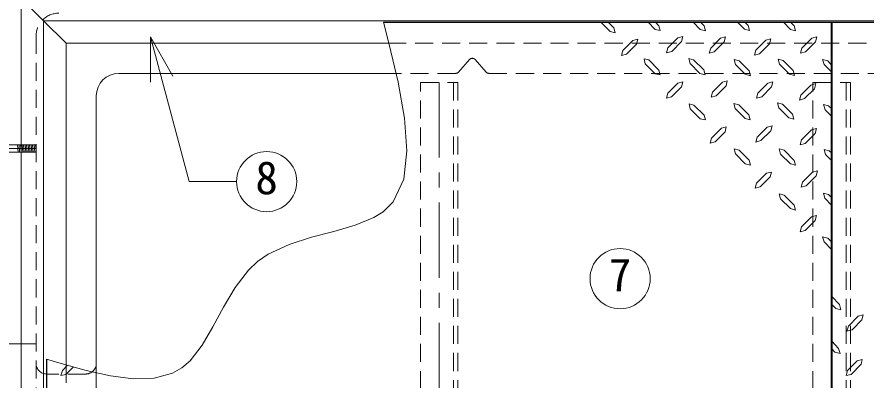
# Model space of a CAD drawing. Units: millimetres at full size, sheet at 1:10; details may follow other scales. Extents: x -2115 to 1935, y -1423 to 1387.
# Drawn here: x -1223 to -658, y 783 to 1024 of the extents above; entities that cross this region are included whole.
import ezdxf
from ezdxf.enums import TextEntityAlignment as Align

# ---------------------------------------------------------------- set-up
doc = ezdxf.new("R2010")
doc.units = ezdxf.units.MM
doc.header["$LTSCALE"] = 10
doc.linetypes.add('CHAIN1', pattern=[8, 5, -1, 1, -1])
doc.linetypes.add('DASHED1', pattern=[1.8, 1.2, -0.6])
doc.layers.add('0-0____1', color=4, linetype='Continuous', lineweight=9)
doc.styles.add('ＭＳ ゴシック', font='')
doc.styles.get('ＭＳ ゴシック').set_extended_font_data('MS Gothic')

msp = doc.modelspace()

# ---------------------------------------------------------------- linework, layer by layer
at = {"layer": '0-0____1', "color": 7, "lineweight": 18}
for p, q in [((-1220.06, 1036.76), (-1205.06, 1021.76)), ((-1220.06, 1036.76), (-1220.06, 686.76)), ((-1205.06, 1021.76), (-1205.06, 686.76)), ((364.94, 1021.76), (-1205.06, 1021.76)), ((-1134.06, 1010.96), (-1119.06, 984.98)), ((-1134.06, 1010.96), (-1134.06, 980.96)), ((-1277.46, 939.26), (-1220.06, 939.26)), ((-1277.46, 934.26), (-1220.06, 934.26)), ((-1240.06, 806.76), (-1220.06, 806.76))]:
    msp.add_line(p, q, dxfattribs=at)
at = {"layer": '0-0____1'}
for p, q in [((-1205.06, 1021.76), (-1190.06, 1006.76)), ((-834.67, 1020.76), (-828.32, 1014.56)), ((-829.69, 1020.76), (-825.91, 1016.98)), ((-803.12, 1020.76), (-798.4, 1016.03)), ((-773.2, 1020.76), (-768.47, 1016.03)), ((-768.26, 1020.76), (-765.95, 1018.45)), ((-765.95, 1018.45), (-765.11, 1015.09)), ((-743.62, 1020.76), (-739.18, 1016.14)), ((-735.82, 1015.3), (-739.18, 1016.14)), ((-738.86, 1020.76), (-736.66, 1018.55)), ((-736.66, 1018.55), (-735.82, 1015.3)), ((-713.24, 1020.76), (-708.52, 1016.03)), ((-708.41, 1020.76), (-706.1, 1018.45)), ((-706.1, 1018.45), (-705.16, 1015.09)), ((-765.11, 1015.09), (-768.47, 1016.03)), ((-705.16, 1015.09), (-708.52, 1016.03)), ((-694.34, 1010.26), (-690.98, 1011.1)), ((-690.98, 1011.1), (-691.93, 1007.74)), ((-1190.06, 792.83), (-1190.06, 1006.76)), ((-975.47, 1006.76), (-1190.06, 1006.76)), ((-820.03, 1001.96), (-813.31, 1008.68)), ((-817.51, 999.55), (-810.89, 1006.16)), ((-813.31, 1008.68), (-810.05, 1009.52)), ((-810.05, 1009.52), (-810.89, 1006.16)), ((-787.48, 1001.33), (-780.97, 1007.95)), ((-761.54, 1003.43), (-754.93, 1010.15)), ((-759.13, 1001.02), (-752.51, 1007.63)), ((-731.51, 1002.17), (-724.79, 1008.89)), ((-728.99, 999.76), (-722.38, 1006.37)), ((-724.79, 1008.89), (-721.54, 1009.73)), ((-721.54, 1009.73), (-722.38, 1006.37)), ((-700.96, 1003.54), (-694.34, 1010.26)), ((-698.54, 1001.12), (-691.93, 1007.74)), ((-820.03, 1001.96), (-820.87, 998.71)), ((-817.51, 999.55), (-820.87, 998.71)), ((-790, 1003.75), (-790.84, 1000.49)), ((-787.48, 1001.33), (-790.84, 1000.49)), ((-761.54, 1003.43), (-762.49, 1000.18)), ((-759.13, 1001.02), (-762.49, 1000.18)), ((-731.51, 1002.17), (-732.35, 998.92)), ((-728.99, 999.76), (-732.35, 998.92)), ((-700.96, 1003.54), (-701.9, 1000.28)), ((-698.54, 1001.12), (-701.9, 1000.28)), ((-802.6, 995.66), (-805.85, 996.5)), ((-805.01, 993.14), (-805.85, 996.5)), ((-802.6, 995.66), (-795.98, 988.94)), ((-775.3, 993.25), (-776.14, 996.61)), ((-772.88, 995.66), (-776.14, 996.61)), ((-772.88, 995.66), (-766.16, 989.05)), ((-742.64, 995.14), (-746, 995.98)), ((-745.06, 992.62), (-746, 995.98)), ((-742.64, 995.14), (-736.03, 988.52)), ((-715.76, 992.83), (-716.71, 996.19)), ((-713.35, 995.24), (-716.71, 996.19)), ((-713.35, 995.24), (-706.73, 988.63)), ((-683.74, 995.14), (-687.1, 995.98)), ((-686.15, 992.62), (-687.1, 995.98)), ((-683.74, 995.14), (-681.06, 992.08)), ((-805.01, 993.14), (-798.4, 986.53)), ((-775.3, 993.25), (-768.68, 986.63)), ((-766.16, 989.05), (-765.32, 985.79)), ((-745.06, 992.62), (-738.55, 986.11)), ((-736.03, 988.52), (-735.19, 985.16)), ((-715.76, 992.83), (-709.15, 986.21)), ((-706.73, 988.63), (-705.79, 985.37)), ((-686.15, 992.62), (-681.06, 987.53)), ((-970.72, 986.76), (-1155.06, 986.76)), ((-765.32, 985.79), (-768.68, 986.63)), ((-735.19, 985.16), (-738.55, 986.11)), ((-705.79, 985.37), (-709.15, 986.21)), ((-790, 973.51), (-783.38, 980.23)), ((-787.58, 971.09), (-780.97, 977.71)), ((-783.38, 980.23), (-780.13, 981.07)), ((-780.13, 981.07), (-780.97, 977.71)), ((-760.39, 974.24), (-753.77, 980.86)), ((-757.97, 971.83), (-751.36, 978.44)), ((-753.77, 980.86), (-750.52, 981.8)), ((-750.52, 981.8), (-751.36, 978.44)), ((-730.15, 973.51), (-723.53, 980.23)), ((-727.63, 971.09), (-721.12, 977.71)), ((-723.53, 980.23), (-720.17, 981.07)), ((-720.17, 981.07), (-721.12, 977.71)), ((-701.59, 972.35), (-694.97, 978.97)), ((-694.97, 978.97), (-691.72, 979.91)), ((-691.72, 979.91), (-692.56, 976.55)), ((-1170.06, 787.65), (-1170.06, 971.76)), ((-790, 973.51), (-790.94, 970.25)), ((-787.58, 971.09), (-790.94, 970.25)), ((-760.39, 974.24), (-761.33, 970.88)), ((-757.97, 971.83), (-761.33, 970.88)), ((-730.15, 973.51), (-730.99, 970.25)), ((-727.63, 971.09), (-730.99, 970.25)), ((-701.59, 972.35), (-702.53, 968.99)), ((-699.17, 969.94), (-692.56, 976.55)), ((-772.67, 965.63), (-775.93, 966.58)), ((-775.09, 963.22), (-775.93, 966.58)), ((-772.67, 965.63), (-765.95, 959.02)), ((-742.85, 965.74), (-746.21, 966.68)), ((-745.27, 963.32), (-746.21, 966.68)), ((-742.85, 965.74), (-736.24, 959.12)), ((-713.77, 966.16), (-717.02, 967.1)), ((-716.18, 963.74), (-717.02, 967.1)), ((-713.77, 966.16), (-707.05, 959.54)), ((-699.17, 969.94), (-702.53, 968.99)), ((-683.11, 965.11), (-686.47, 965.95)), ((-685.52, 962.59), (-686.47, 965.95)), ((-775.09, 963.22), (-768.47, 956.6)), ((-745.27, 963.32), (-738.65, 956.71)), ((-716.18, 963.74), (-709.57, 957.13)), ((-685.52, 962.59), (-681.06, 958.13)), ((-683.11, 965.11), (-681.06, 963.06)), ((-765.11, 955.76), (-768.47, 956.6)), ((-765.95, 959.02), (-765.11, 955.76)), ((-735.29, 955.76), (-738.65, 956.71)), ((-736.24, 959.12), (-735.29, 955.76)), ((-706.21, 956.18), (-709.57, 957.13)), ((-707.05, 959.54), (-706.21, 956.18)), ((-730.57, 944.42), (-723.95, 951.04)), ((-728.15, 942.01), (-721.54, 948.62)), ((-701.17, 942.53), (-694.55, 949.25)), ((-694.55, 949.25), (-691.19, 950.09)), ((-691.19, 950.09), (-692.14, 946.73)), ((-761.02, 943.58), (-761.96, 940.22)), ((-758.6, 941.17), (-751.99, 947.78)), ((-730.57, 944.42), (-731.51, 941.06)), ((-698.65, 940.12), (-692.14, 946.73)), ((-1222, 934.26), (-1222.41, 939.26)), ((-1221, 934.26), (-1221.4, 939.26)), ((-1220.06, 935.09), (-1220.4, 939.26)), ((-758.6, 941.17), (-761.96, 940.22)), ((-728.15, 942.01), (-731.51, 941.06)), ((-701.17, 942.53), (-702.01, 939.28)), ((-698.65, 940.12), (-702.01, 939.28)), ((-745.06, 933.29), (-746, 936.65)), ((-742.64, 935.71), (-746, 936.65)), ((-745.06, 933.29), (-738.55, 926.68)), ((-742.64, 935.71), (-736.03, 929.09)), ((-712.72, 935.6), (-715.97, 936.44)), ((-715.13, 933.08), (-715.97, 936.44)), ((-715.13, 933.08), (-708.52, 926.47)), ((-712.72, 935.6), (-706, 928.88)), ((-685.21, 932.77), (-686.05, 936.13)), ((-682.69, 935.29), (-686.05, 936.13)), ((-685.21, 932.77), (-681.06, 928.62)), ((-682.69, 935.29), (-681.06, 933.66)), ((-735.19, 925.73), (-738.55, 926.68)), ((-736.03, 929.09), (-735.19, 925.73)), ((-705.16, 925.63), (-708.52, 926.47)), ((-706, 928.88), (-705.16, 925.63)), ((-731.09, 913.66), (-724.48, 920.27)), ((-700.54, 914.29), (-693.92, 921.01)), ((-693.92, 921.01), (-690.56, 921.85)), ((-690.56, 921.85), (-691.51, 918.49)), ((-728.68, 911.24), (-722.06, 917.86)), ((-698.02, 911.87), (-691.51, 918.49)), ((-731.09, 913.66), (-732.04, 910.3)), ((-728.68, 911.24), (-732.04, 910.3)), ((-700.54, 914.29), (-701.38, 911.03)), ((-698.02, 911.87), (-701.38, 911.03)), ((-712.72, 905.78), (-716.08, 906.62)), ((-715.13, 903.26), (-716.08, 906.62)), ((-715.13, 903.26), (-708.52, 896.75)), ((-712.72, 905.78), (-706.1, 899.17)), ((-685.63, 903.68), (-686.57, 907.04)), ((-683.21, 906.2), (-686.57, 907.04)), ((-685.63, 903.68), (-681.06, 898.93)), ((-683.21, 906.2), (-681.06, 904.05)), ((-706.1, 899.17), (-705.16, 895.81)), ((-705.16, 895.81), (-708.52, 896.75)), ((-694.55, 891.29), (-691.19, 892.24)), ((-691.19, 892.24), (-692.14, 888.88)), ((-701.17, 884.68), (-694.55, 891.29)), ((-698.65, 882.26), (-692.14, 888.88)), ((-701.17, 884.68), (-702.01, 881.32)), ((-698.65, 882.26), (-702.01, 881.32)), ((-686.15, 874.6), (-687.1, 877.96)), ((-683.74, 877.12), (-687.1, 877.96)), ((-683.74, 877.12), (-681.06, 874.44)), ((-686.15, 874.6), (-681.06, 869.3)), ((-675.97, 832.92), (-681.06, 838.22)), ((-678.38, 830.4), (-681.06, 833.08)), ((-678.38, 830.4), (-675.02, 829.56)), ((-675.97, 832.92), (-675.02, 829.56)), ((-663.47, 825.25), (-669.98, 818.64)), ((-663.47, 825.25), (-660.11, 826.2)), ((-660.95, 822.84), (-660.11, 826.2)), ((-670.93, 815.28), (-669.98, 818.64)), ((-660.95, 822.84), (-667.57, 816.22)), ((-667.57, 816.22), (-670.93, 815.28)), ((-676.49, 803.83), (-681.06, 808.58)), ((-678.91, 801.31), (-681.06, 803.47)), ((-676.49, 803.83), (-675.55, 800.47)), ((-678.91, 801.31), (-675.55, 800.47)), ((-664.1, 795.64), (-660.74, 796.48)), ((-661.58, 793.23), (-660.74, 796.48)), ((-1189.12, 792.58), (-1192.61, 789.03)), ((-1185.28, 791.51), (-1190.2, 786.51)), ((-664.1, 795.64), (-670.61, 789.03)), ((-661.58, 793.23), (-668.2, 786.51)), ((-1193.56, 785.67), (-1192.61, 789.03)), ((-1190.2, 786.51), (-1193.56, 785.67)), ((-671.56, 785.67), (-670.61, 789.03)), ((-668.2, 786.51), (-671.56, 785.67))]:
    msp.add_line(p, q, dxfattribs=at)
at = {"layer": '0-0____1', "color": 5, "lineweight": 25}
for p, q in [((-979.04, 1020.76), (362.94, 1020.76)), ((-1203.06, 796.62), (-1203.06, 686.76))]:
    msp.add_line(p, q, dxfattribs=at)
at = {"layer": '0-0____1', "color": 1, "lineweight": 40}
msp.add_line((-681.06, 686.76), (-681.06, 1020.76), dxfattribs=at)
at = {"layer": '0-0____1', "linetype": 'DASHED1'}
for p, q in [((-1210.06, 1011.76), (-1210.06, 686.76)), ((349.94, 1006.76), (-975.47, 1006.76)), ((-921.94, 995.91), (-929.22, 987.61)), ((-918.18, 995.91), (-910.9, 987.61)), ((-931.1, 986.76), (-970.72, 986.76)), ((-909.02, 986.76), (-431.1, 986.76)), ((-932.56, 980.76), (-932.56, 686.76)), ((-671.56, 980.76), (-671.56, 686.76)), ((-1220.06, 939.26), (-1210.06, 939.26)), ((-1218.99, 934.26), (-1219.4, 939.26)), ((-1217.99, 934.26), (-1218.39, 939.26)), ((-1216.98, 934.26), (-1217.39, 939.26)), ((-1215.98, 934.26), (-1216.39, 939.26)), ((-1214.98, 934.26), (-1215.38, 939.26)), ((-1213.97, 934.26), (-1214.38, 939.26)), ((-1212.97, 934.26), (-1213.38, 939.26)), ((-1211.97, 934.26), (-1212.37, 939.26)), ((-1210.96, 934.26), (-1211.37, 939.26)), ((-1210.06, 935.5), (-1210.37, 939.26)), ((-1219.99, 934.26), (-1220.06, 935.09)), ((-1220.06, 934.26), (-1210.06, 934.26)), ((-1220.06, 806.76), (-1210.06, 806.76)), ((-1190.06, 792.83), (-1190.06, 686.76)), ((-1177.06, 786.76), (-1203.06, 786.76)), ((-1170.06, 787.65), (-1170.06, 686.76))]:
    msp.add_line(p, q, dxfattribs=at)
at = {"layer": '0-0____1', "color": 7, "linetype": 'DASHED1', "lineweight": 18}
for p, q in [((-954.56, 980.76), (-929.56, 980.76)), ((-954.56, 686.76), (-954.56, 980.76)), ((-929.56, 980.76), (-929.56, 686.76)), ((-693.56, 980.76), (-668.56, 980.76)), ((-693.56, 686.76), (-693.56, 980.76)), ((-668.56, 980.76), (-668.56, 686.76))]:
    msp.add_line(p, q, dxfattribs=at)
at = {"layer": '0-0____1', "linetype": 'CHAIN1'}
for p, q in [((-942.06, 980.76), (-942.06, 686.76)), ((-1210.06, 936.76), (-1289.96, 936.76))]:
    msp.add_line(p, q, dxfattribs=at)
at = {"layer": '0-0____1', "color": 7, "lineweight": 18}
for points in [[(-979.04, 1020.76), (-975.25, 1005.93), (-969.32, 980.82), (-965.04, 957), (-963.48, 935.27), (-965.68, 916.45), (-972.7, 901.35), (-979.4, 894.62), (-985.43, 890.81), (-997.86, 885.7), (-1012.06, 881.65), (-1027.07, 877.73), (-1041.92, 872.99), (-1055.67, 866.5), (-1062.76, 861.57), (-1068.83, 855.85), (-1077.78, 844.21), (-1085.42, 831.28), (-1092.48, 818.15), (-1099.67, 805.9), (-1107.73, 795.61), (-1113.08, 790.98), (-1119.33, 787.41), (-1131.61, 784.05), (-1145.5, 783.64), (-1160.64, 785.55), (-1176.7, 789.13), (-1193.31, 793.73), (-1203.06, 796.62)], [(-1134.06, 1010.96), (-1108.28, 914.75), (-1076.8, 914.75)]]:
    msp.add_lwpolyline(points, dxfattribs=at)
at = {"layer": '0-0____1'}
for points in [[(-825.91, 1016.98), (-824.96, 1013.62), (-828.32, 1014.56)], [(-798.29, 1020.76), (-795.98, 1018.45), (-795.04, 1015.19), (-798.4, 1016.03)], [(-790, 1003.75), (-783.38, 1010.47), (-780.02, 1011.31), (-780.97, 1007.95)], [(-754.93, 1010.15), (-751.67, 1010.99), (-752.51, 1007.63)], [(-795.98, 988.94), (-795.04, 985.69), (-798.4, 986.53)], [(-761.02, 943.58), (-754.4, 950.2), (-751.15, 951.14), (-751.99, 947.78)], [(-723.95, 951.04), (-720.59, 951.88), (-721.54, 948.62)], [(-724.48, 920.27), (-721.12, 921.11), (-722.06, 917.86)]]:
    msp.add_lwpolyline(points, dxfattribs=at)
at = {"layer": '0-0____1', "color": 7, "lineweight": 18}
for centre in [(-1056.8, 914.75), (-821.79, 850.19)]:
    msp.add_circle(centre, 20, dxfattribs=at)
at = {"layer": '0-0____1', "linetype": 'DASHED1'}
for centre, radius, start, end in [((-1195.06, 1011.76), 15, 90, 180), ((-920.06, 994.26), 2.5, 41.2512, 138.7488), ((-931.1, 989.26), 2.5, 270, 318.7488), ((-909.02, 989.26), 2.5, 221.2512, 270), ((-1203.06, 793.76), 7, 180, 270), ((-1177.06, 793.76), 7, 270, 308.0986)]:
    msp.add_arc(centre, radius, start, end, dxfattribs=at)
at = {"layer": '0-0____1'}
for centre, radius, start, end in [((-1155.06, 971.76), 15, 90, 180), ((-1177.06, 793.76), 7, 308.0986, 0)]:
    msp.add_arc(centre, radius, start, end, dxfattribs=at)

# ---------------------------------------------------------------- texts
at = {"layer": '0-0____1', "color": 7, "style": 'ＭＳ ゴシック'}
for s, p in [('8', (-1064.3, 899.75)), ('7', (-829.29, 835.19))]:
    msp.add_text(s, height=21.99, dxfattribs=at).set_placement(p, align=Align.BOTTOM_LEFT)

doc.saveas('drawing.dxf')
